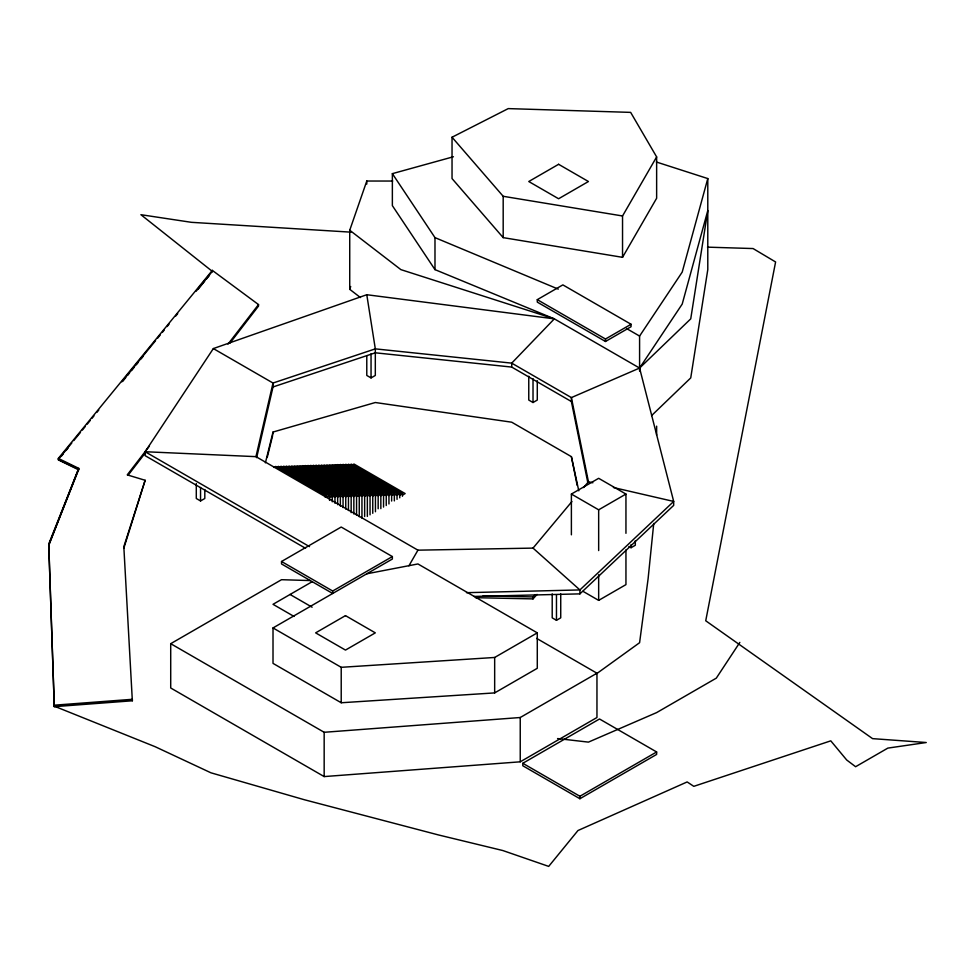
<?xml version="1.0" encoding="UTF-8"?>
<svg xmlns="http://www.w3.org/2000/svg" width="975" height="975" viewBox="0 0 975 975"><rect width="100%" height="100%" fill="white"/><g stroke="black" fill="none" stroke-linecap="round" stroke-linejoin="round"><path stroke-width="1.46" d="M653.737 523.441L648.107 578.723L639.588 642.708L595.737 674.347M474.033 596.432L579.906 593.872L579.906 589.936L533.02 548.108L417.934 550.168L255.962 456.653L273.012 383.029L375.314 348.867L511.717 363.139L571.387 397.593L588.437 481.76L583.574 487.573M256.644 457.653L273.012 386.965L273.012 383.029L213.342 348.575L145.141 451.73L145.141 455.678L305.565 548.303M265.395 462.832L273.012 432.047L375.314 402.517L511.717 422.199L571.387 456.653L578.784 490.827M267.211 457.47L272.647 435.484M656.37 162.008L707.789 178.571L682.207 272.086L639.588 336.07L639.588 371.097M149.419 446.087L127.238 474.874L145.141 480.285L123.825 546.731L132.344 700.781L54.295 706.668L48.75 544.952L78.756 469.341L58.342 459.408L71.809 442.955M123.825 548.206L145.141 480.285M360.445 297.558L349.732 289.319L349.732 230.246L366.783 181.033L392.681 181.045M349.732 289.319L350.707 286.504M229.856 343.224L258.521 306.053L258.521 304.578L212.318 270.38L58.342 458.421L78.756 468.353L48.75 543.965L54.295 706.668M48.75 545.439L78.756 468.353M408.915 565.805L417.934 550.168M622.538 257.327L622.538 215.975L656.638 156.914L630.654 112.381L508.243 108.603L452.034 137.231L452.034 178.571L503.185 237.632L622.538 257.327L656.638 198.254L656.638 156.914M739.842 642.403L716.308 678.137L656.638 712.591L588.437 742.121L557.566 738.562M579.906 593.872L673.688 505.379L673.688 501.442L639.588 368.062L682.207 304.078L707.789 210.563L690.739 318.849L639.588 368.062L571.387 397.593L571.387 401.529L587.84 482.747M228.004 344.151L258.521 304.578M128.164 475.142L145.726 452.363M73.734 440.602L80.474 432.376M82.4 430.024L85.288 426.489M87.214 424.137L90.102 420.615M92.028 418.263L93.953 415.911M96.842 412.388L98.768 410.036M121.875 381.822L155.561 340.677M157.487 338.325L160.375 334.791M162.301 332.438L164.227 330.086M167.115 326.564L169.041 324.212M175.78 315.985L177.706 313.633M195.975 291.33L212.318 271.367L140.9 214.695L191.441 222.324L350.951 232.16M61.218 456.373L63.143 454.021M66.032 450.499L67.957 448.147M122.813 381.152L125.702 377.63M127.627 375.278L129.553 372.925M131.479 370.585L134.367 367.051M136.293 364.699L138.218 362.359M141.107 358.824L143.032 356.472M197.888 289.49L204.628 281.263M206.542 278.911L209.43 275.377M533.02 548.108L571.911 501.552M475.483 597.675L533.02 598.894L533.02 596.932L535.043 594.689M533.02 598.894L537.054 594.421M639.588 368.062L554.336 318.849L511.717 363.139L511.717 367.075L571.387 401.529M651.556 415.606L690.739 377.91L707.789 269.624L707.789 178.571M366.783 355.863L366.783 375.448L371.048 377.91L375.314 375.448L375.314 348.867L366.783 294.73L213.342 348.575M537.286 299.654L562.855 284.883L631.057 324.261L631.057 326.722L605.487 341.482L537.286 302.116L537.286 299.654L605.487 339.02L631.057 324.261M196.292 483.551L196.292 498.493L200.545 500.955L204.811 498.493L204.811 489.523M273.914 467.464L275.706 466.416L326.857 495.946L325.065 496.994M276.608 467.378L278.411 466.342L329.562 495.873L329.562 500.394M279.313 467.293L281.105 466.257L332.256 495.788L332.256 501.832M281.105 467.732L283.81 466.172L334.961 495.702L334.961 503.271M283.81 467.647L286.504 466.087L337.655 495.617L337.655 504.709M287.406 467.049L289.209 466.013L340.36 495.544L340.36 506.147M290.111 466.964L291.903 465.928L343.054 495.458L343.054 507.597M291.903 467.403L294.608 465.843L345.759 495.373L345.759 509.048M294.608 467.317L297.314 465.758L348.453 495.3L348.453 510.51M298.204 466.72L300.007 465.684L351.158 495.215L351.158 512.667M300.909 466.635L302.713 465.599L353.852 495.129L353.852 514.032M303.603 466.562L305.407 465.514L356.558 495.044L356.558 515.385M306.308 466.477L308.112 465.441L359.251 494.971L359.251 516.738M309.002 466.391L310.806 465.355L361.957 494.886L361.957 518.078M311.707 466.306L313.511 465.27L364.65 494.8L364.65 516.518M313.511 466.745L316.205 465.185L367.356 494.715L367.356 516.409M316.205 466.659L318.91 465.112L370.049 494.642L370.049 514.849M318.91 466.586L321.604 465.026L372.755 494.557L372.755 513.301M322.506 465.977L324.309 464.941L375.448 494.471L375.448 511.741M325.199 465.904L327.003 464.856L378.154 494.386L378.154 508.755M327.905 465.818L329.708 464.783L380.847 494.313L380.847 508.633M330.598 465.733L332.402 464.697L383.553 494.227L383.553 507.085M333.304 465.648L335.107 464.612L386.246 494.142L386.246 505.525M335.997 465.575L337.801 464.539L388.952 494.069L388.952 503.977M338.703 465.489L340.507 464.453L391.645 493.984L391.645 501.04M341.396 465.404L343.2 464.368L394.351 493.898L394.351 500.894M344.102 465.331L345.906 464.283L397.044 493.813L397.044 499.358M345.906 465.758L348.599 464.21L399.75 493.74L399.75 497.835M348.599 465.684L351.305 464.124L402.443 493.655L402.443 496.275M351.305 465.599L353.998 464.039L405.149 493.569L402.443 495.129M326.857 497.421L329.562 495.873M329.562 497.347L332.256 495.788M332.256 497.262L334.961 495.702M334.961 497.177L337.655 495.617M337.655 497.104L340.36 495.544M340.36 497.018L343.054 495.458M343.054 496.933L345.759 495.373M345.759 496.848L348.453 495.3M348.453 496.775L351.158 495.215M351.158 496.689L353.852 495.129M353.852 496.604L356.558 495.044M356.558 496.519L359.251 494.971M359.251 496.446L361.957 494.886M361.957 496.36L364.65 494.8M364.65 496.275L367.356 494.715M367.356 496.202L370.049 494.642M370.049 496.117L372.755 494.557M528.767 376.216L528.767 400.055L533.02 402.517L537.286 400.055L537.286 380.689M372.755 496.031L375.448 494.471M375.448 495.946L378.154 494.386M378.154 495.873L380.847 494.313M380.847 495.788L383.553 494.227M383.553 495.702L386.246 494.142M386.246 495.617L388.952 494.069M388.952 495.544L391.645 493.984M391.645 495.458L394.351 493.898M394.351 495.373L397.044 493.813M392.364 556.567L332.682 591.021L332.682 593.482L281.531 563.952L281.531 561.49L341.213 527.036L392.364 556.567L392.364 559.028L273.012 627.937L273.012 663.378L341.213 702.756L494.666 692.908L537.286 668.302L537.286 632.86L417.934 563.952L366.783 573.8M397.044 495.3L399.75 493.74M399.75 495.215L402.443 493.655M536.628 638.381L596.956 673.213L596.956 717.515L520.236 761.816L324.163 776.575L170.71 687.984L170.71 643.683L281.531 579.698L310.294 580.576M312.353 581.6L273.012 604.317L293.999 616.432M571.387 534.812L571.387 494.057L598.662 478.311L625.95 494.057L625.95 533.313M571.387 494.057L598.662 509.815L625.95 494.057M628.924 546.487L631.057 547.706L635.322 545.257L635.322 540.735M552.203 593.909L552.203 617.845L556.469 620.307L560.735 617.845L560.735 593.909M273.012 627.937L341.213 667.314L494.666 657.467L537.286 632.86M583.074 591.374L598.662 600.381L625.95 584.622L625.95 549.912M170.71 643.683L324.163 732.286L520.236 717.515L596.956 673.213M522.795 763.291L599.515 718.989L656.638 751.969L656.638 754.431L579.906 798.732L522.795 765.753L522.795 763.291L579.906 796.27L656.638 751.969M273.012 386.965L375.314 352.804L511.717 367.075M366.783 294.73L554.336 318.849L434.984 269.624L392.364 205.64L392.364 173.647L453.424 156.756M54.295 705.193L132.344 699.307L132.344 700.781M466.477 592.678L579.906 589.936L673.688 501.442L613.421 487.524M483.052 595.859L533.02 596.932M707.484 247.15L753.078 248.552L775.6 261.97L705.729 620.77L872.576 738.636L926.25 742.523L887.847 748.105L855.611 766.716L846.702 760L830.785 740.842L693.798 786.338L687.156 781.938L577.968 830.529L548.693 866.397L502.832 850.541L438.409 834.929L304.298 799.719L210.941 772.809L155.171 746.716L54.295 706.18M255.962 456.653L145.141 451.73L309.514 546.634M452.034 137.231L503.185 196.292L622.538 215.975M588.437 481.76L592.849 482.771M554.336 318.849L400.883 269.624L349.732 230.246M392.364 173.647L434.984 237.632L558.273 289.124M78.756 469.84L58.342 459.908L58.342 458.421M626.474 328.502L639.588 336.07M281.531 561.49L332.682 591.021M290.062 594.47L312.11 607.206M577.176 485.367L571.387 456.653M656.638 426.148L656.638 435.13M631.057 544.696L631.057 547.706M605.487 339.02L605.487 341.482M598.662 509.815L598.662 550.57M598.662 574.714L598.662 600.381M579.906 796.27L579.906 798.732M556.469 594.872L556.469 620.307M533.02 378.678L533.02 402.517M520.236 717.515L520.236 761.816M503.185 196.292L503.185 237.632M494.666 657.467L494.666 692.908M434.984 237.632L434.984 269.624M371.048 353.803L371.048 377.91M366.783 181.033L366.783 184.068M341.213 667.314L341.213 702.756M324.163 732.286L324.163 776.575M273.012 432.047L273.012 434.021M212.318 270.38L212.318 271.854M200.545 487.5L200.545 500.955M558.602 164.3L528.767 181.521L558.602 198.754L588.437 181.521L558.602 164.3M345.479 615.627L315.632 632.86L345.479 650.081L375.314 632.86L345.479 615.627"/></g></svg>
